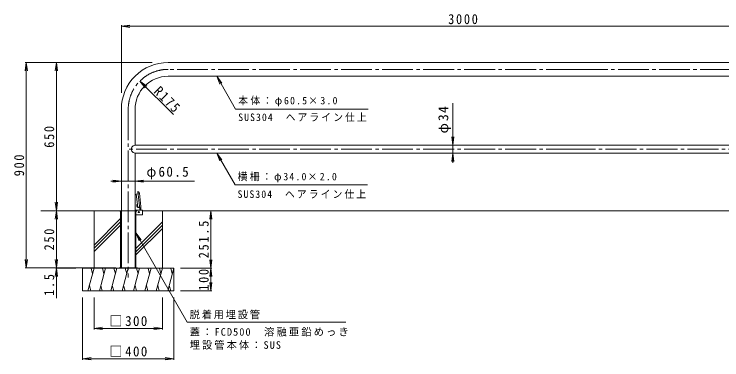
# Model space of a CAD drawing. Units: millimetres, scale not verified. Extents: x -2534 to 2761, y -2083 to 1590.
# Drawn here: x -2534 to 572, y 75 to 1590 of the extents above; entities that cross this region are included whole.
import ezdxf

# ---------------------------------------------------------------- set-up
doc = ezdxf.new("R2010")
doc.units = ezdxf.units.MM
doc.header["$LTSCALE"] = 15
doc.linetypes.add('CHAIN2', pattern=[12, 9, -1, 1, -1])
doc.linetypes.add('DASHED2', pattern=[3, 2, -1])
for name, color, linetype, lineweight in [('A-0_通り芯', 4, 'Continuous', 9), ('A-1_躯体', 7, 'Continuous', 9), ('A-2_仕上', 3, 'Continuous', 9), ('A-3_寸法', 3, 'DASHED2', 9), ('A-4_文字', 7, 'Continuous', 9), ('A-5_建具', 7, 'Continuous', 9), ('A-6_間仕切', 2, 'Continuous', 9), ('A-9_記号', 7, 'Continuous', 9), ('A-B_衛生陶器', 2, 'Continuous', 9), ('A-E_見え係り', 6, 'Continuous', 5)]:
    doc.layers.add(name, color=color, linetype=linetype, lineweight=lineweight)
doc.styles.add('ＭＳ ゴシック', font='')
doc.styles.get('ＭＳ ゴシック').set_extended_font_data('MS Gothic')

msp = doc.modelspace()

# ---------------------------------------------------------------- linework, layer by layer
at = {"layer": 'A-0_通り芯', "color": 7, "linetype": 'CHAIN2'}
for p, q in [((-63.19, 1348.16), (-1857.93, 1348.16)), ((-63.19, 1348.16), (731.56, 1348.16)), ((-2032.94, 1173.16), (-2032.94, 436.51)), ((-63.19, 998.41), (-2040.52, 998.42)), ((917.02, 998.41), (-63.19, 998.41))]:
    msp.add_line(p, q, dxfattribs=at)
at = {"layer": 'A-0_通り芯'}
for p, q in [((-1982.56, 737.21), (-1990.48, 812.61)), ((-1990.23, 812.82), (-1987.84, 812.17)), ((-1987.84, 812.17), (-1983.23, 805.83)), ((-1990.38, 803.3), (-1997.38, 801.67)), ((-1977.02, 746.72), (-1983.23, 805.83)), ((-1977.02, 746.72), (-1978.21, 743.64)), ((-2070.44, 728.42), (-2032.94, 728.42)), ((-2070.44, 728.42), (-2070.44, 726.92)), ((-2070.44, 728.42), (-2070.44, 726.92)), ((-2066.94, 726.92), (-2070.44, 726.92)), ((-2066.94, 726.92), (-2066.94, 478.42)), ((-1995.44, 728.42), (-2032.94, 728.42)), ((-1998.94, 726.92), (-1998.94, 478.42)), ((-1995.44, 726.92), (-1998.94, 726.92)), ((-1995.44, 728.42), (-1995.44, 726.92)), ((-1984.06, 743.15), (-1991.24, 743.29))]:
    msp.add_line(p, q, dxfattribs=at)
at = {"layer": 'A-0_通り芯', "linetype": 'DASHED2'}
for p, q in [((-2065.44, 726.92), (-2065.44, 478.42)), ((-2000.44, 726.92), (-2000.44, 478.42))]:
    msp.add_line(p, q, dxfattribs=at)
at = {"layer": 'A-0_通り芯'}
msp.add_lwpolyline([(-1997.38, 801.67), (-1992.58, 756.08), (-1992.58, 756.02)], dxfattribs=at)
at = {"layer": 'A-0_通り芯', "color": 7, "linetype": 'CHAIN2'}
msp.add_arc((-1857.94, 1173.16), 175, 89.99976, 180, dxfattribs=at)
at = {"layer": 'A-0_通り芯'}
for centre, radius, start, end in [((-1990.28, 812.63), 0.2, 74.79398, 186), ((-1990.61, 804.27), 1, 283.12502, 6), ((-1984.08, 742.15), 1, 6, 88.87498), ((-1982.36, 737.23), 0.2, 186, 297.20602)]:
    msp.add_arc(centre, radius, start, end, dxfattribs=at)
at = {"layer": 'A-0_通り芯', "linetype": 'DASHED2'}
for centre, start, end in [((-2066.94, 726.92), 0, 90), ((-1998.94, 726.92), 90, 180)]:
    msp.add_arc(centre, 1.5, start, end, dxfattribs=at)
at = {"layer": 'A-1_躯体', "color": 4}
for p, q in [((-1992.58, 756.02), (-1991.24, 743.29)), ((-1980.12, 738.66), (-1982.27, 737.05)), ((-1978.21, 743.64), (-1980.12, 738.66))]:
    msp.add_line(p, q, dxfattribs=at)
at = {"layer": 'A-1_躯体', "color": 3}
for p, q in [((-1971.69, 730.72), (-2002.69, 730.72)), ((-1970.19, 711.72), (-1970.19, 729.22)), ((-1971.69, 710.22), (-1998.94, 710.22))]:
    msp.add_line(p, q, dxfattribs=at)
at = {"layer": 'A-1_躯体'}
for p, q in [((-1992.94, 478.42), (-2072.94, 478.42)), ((-2072.94, 478.42), (-2072.94, 476.92)), ((-2045.44, 478.42), (-2045.44, 476.92)), ((-2020.44, 478.42), (-2020.44, 476.92)), ((-1992.94, 478.42), (-1992.94, 476.92))]:
    msp.add_line(p, q, dxfattribs=at)
at = {"layer": 'A-1_躯体', "color": 3}
for centre, start, end in [((-1971.69, 729.22), 0, 90), ((-1971.69, 711.72), 270, 0)]:
    msp.add_arc(centre, 1.5, start, end, dxfattribs=at)
at = {"layer": 'A-2_仕上'}
for p, q in [((-63.19, 1378.41), (-1857.93, 1378.42)), ((-63.19, 1378.41), (731.56, 1378.42)), ((-63.19, 1317.91), (-1857.93, 1317.91)), ((-63.19, 1317.91), (731.56, 1317.91)), ((-2063.19, 1173.16), (-2063.19, 478.42)), ((-2002.69, 1173.16), (-2002.69, 1015.42)), ((-63.19, 1015.41), (-2002.69, 1015.42)), ((-63.19, 1015.41), (876.31, 1015.42)), ((-2002.69, 981.42), (-63.19, 981.41)), ((-2002.69, 981.42), (-2002.69, 478.42)), ((876.31, 981.42), (-63.19, 981.41))]:
    msp.add_line(p, q, dxfattribs=at)
for centre, radius, start, end in [((-1857.94, 1173.16), 205.25, 89.99977, 180), ((-1857.94, 1173.16), 144.75, 89.9998, 180), ((-2002.69, 998.42), 17, 89.99959, 270)]:
    msp.add_arc(centre, radius, start, end, dxfattribs=at)
at = {"layer": 'A-3_寸法'}
for p, q in [((-2063.19, 728.42), (-2063.19, 478.42)), ((-2002.69, 728.42), (-2002.69, 478.42))]:
    msp.add_line(p, q, dxfattribs=at)
at = {"layer": 'A-4_文字'}
for p, q in [((-2063.19, 1536.82), (-2026.01, 1541.72)), ((-2063.19, 1541.32), (-2063.19, 1245.91)), ((-2063.19, 1536.82), (936.81, 1536.82)), ((-2063.19, 1536.82), (-2026.01, 1531.93)), ((-2480.41, 1378.42), (-2485.3, 1341.24)), ((-2484.91, 1378.42), (-1928.41, 1378.42)), ((-2480.41, 478.42), (-2480.41, 1378.42)), ((-2480.41, 1378.42), (-2475.51, 1341.24)), ((-2348.31, 1378.42), (-2353.2, 1341.24)), ((-2348.31, 478.42), (-2348.31, 1378.42)), ((-2348.31, 1378.42), (-2343.41, 1341.24)), ((-1644.81, 1317.91), (-1621.98, 1288.16)), ((-1644.81, 1317.91), (-1630.46, 1283.27)), ((-1981.68, 1296.91), (-1951.94, 1274.07)), ((-1981.68, 1296.91), (-1958.86, 1267.15)), ((-1834.96, 1150.1), (-1981.68, 1296.91)), ((-608.2, 1015.41), (-608.2, 1199.69)), ((-608.2, 1015.41), (-613.09, 1052.59)), ((-608.2, 1015.41), (-603.3, 1052.59)), ((-608.2, 1015.41), (-608.2, 981.41)), ((-1644.81, 981.42), (-1621.9, 951.73)), ((-1644.81, 981.42), (-1630.36, 946.81)), ((-608.2, 981.41), (-613.09, 944.23)), ((-608.2, 981.41), (-603.3, 944.23)), ((-608.2, 981.41), (-608.2, 938.39)), ((-2063.19, 858.35), (-2109.17, 858.35)), ((-2063.19, 858.35), (-2100.36, 863.25)), ((-2063.19, 858.35), (-2100.36, 853.46)), ((-2002.69, 858.35), (-2063.19, 858.35)), ((-2002.69, 858.35), (-1965.51, 863.25)), ((-2002.69, 858.35), (-1965.51, 853.46)), ((-2002.69, 858.35), (-1742.09, 858.35)), ((-2348.31, 728.42), (-2353.2, 765.59)), ((-2348.31, 728.42), (-2343.41, 765.59)), ((-2348.31, 728.42), (-2353.2, 691.24)), ((-2348.31, 728.42), (-2343.41, 691.24)), ((-1670.22, 728.42), (-1675.11, 691.24)), ((-1670.22, 728.42), (-1665.32, 691.24)), ((-1670.22, 476.92), (-1670.22, 728.42)), ((-1998.94, 631.27), (-1976.2, 601.45)), ((-1998.94, 631.27), (-1984.69, 596.58)), ((-2480.41, 478.42), (-2485.3, 515.59)), ((-2480.41, 478.42), (-2475.51, 515.59)), ((-2348.31, 478.42), (-2353.2, 515.59)), ((-2348.31, 478.42), (-2343.41, 515.59)), ((-1670.22, 476.92), (-1675.11, 514.09)), ((-1670.22, 476.92), (-1665.32, 514.09)), ((-2484.91, 478.42), (-2086.89, 478.42)), ((-2352.81, 476.92), (-2262.94, 476.92)), ((-2348.31, 476.92), (-2343.41, 439.74)), ((-2348.31, 476.92), (-2348.31, 346.16)), ((-1665.72, 476.92), (-1802.94, 476.92)), ((-1670.22, 476.92), (-1675.11, 439.74)), ((-1670.22, 376.92), (-1670.22, 476.92)), ((-1670.22, 476.92), (-1665.32, 439.74)), ((-1670.22, 376.92), (-1675.11, 414.09)), ((-1670.22, 376.92), (-1665.32, 414.09)), ((-1665.72, 376.92), (-1802.94, 376.92)), ((-2232.94, 75.65), (-2232.94, 348.42)), ((-2182.94, 208.71), (-2182.94, 348.42)), ((-1882.94, 208.71), (-1882.94, 348.42)), ((-1832.94, 75.65), (-1832.94, 348.42)), ((-2182.94, 213.21), (-2145.76, 218.1)), ((-1882.94, 213.21), (-1920.11, 218.1)), ((-2182.94, 213.21), (-1882.94, 213.21)), ((-2182.94, 213.21), (-2145.76, 208.31)), ((-1882.94, 213.21), (-1920.11, 208.31)), ((-2232.94, 80.15), (-2195.76, 85.05)), ((-2232.94, 80.15), (-1832.94, 80.15)), ((-2232.94, 80.15), (-2195.76, 75.26)), ((-1832.94, 80.15), (-1870.11, 85.05)), ((-1832.94, 80.15), (-1870.11, 75.26))]:
    msp.add_line(p, q, dxfattribs=at)
msp.add_lwpolyline([(-2348.31, 478.42), (-2348.31, 476.92), (-2353.2, 439.74)], dxfattribs=at)
at = {"layer": 'A-5_建具'}
for p, q in [((-1644.81, 1317.91), (-1561.82, 1174.17)), ((-1561.82, 1174.17), (-980.17, 1174.17)), ((-1644.81, 981.42), (-1563.49, 841.46)), ((-1563.49, 841.46), (-983.02, 841.46)), ((-1998.94, 631.27), (-1774.89, 240.43)), ((-1077.79, 240.43), (-1774.89, 240.43))]:
    msp.add_line(p, q, dxfattribs=at)
at = {"layer": 'A-6_間仕切'}
for p, q in [((-1994.68, 753.03), (-1995.39, 752.16)), ((-1995.39, 752.16), (-1994.2, 752.28)), ((-1994.93, 747.78), (-1995.39, 752.16)), ((-1994.93, 747.78), (-1993.74, 747.91)), ((-1994.05, 747.07), (-1994.93, 747.78)), ((-1994.68, 753.03), (-1994.28, 753.08)), ((-1994.05, 747.07), (-1993.65, 747.11)), ((-1977.05, 730.72), (-1978.36, 743.23))]:
    msp.add_line(p, q, dxfattribs=at)
at = {"layer": 'A-9_記号'}
for p, q in [((-1981.87, 730.72), (-1982.56, 737.21)), ((-1978.66, 730.72), (-1979.63, 739.94))]:
    msp.add_line(p, q, dxfattribs=at)
at = {"layer": 'A-B_衛生陶器'}
for p, q in [((-1994.49, 755.07), (-1994.14, 755.86)), ((-1994.49, 755.07), (-1993.44, 745.12)), ((-1994.14, 755.86), (-1992.58, 756.02)), ((-1993.44, 745.12), (-1992.93, 744.42)), ((-1992.93, 744.42), (-1991.38, 744.58))]:
    msp.add_line(p, q, dxfattribs=at)
at = {"layer": 'A-E_見え係り'}
for p, q in [((-2070.44, 728.42), (-2415.84, 728.42)), ((-2182.94, 476.92), (-2182.94, 728.42)), ((-1970.19, 728.42), (843.81, 728.42)), ((-1882.94, 476.92), (-1882.94, 728.42)), ((-2066.94, 694.22), (-2182.94, 578.22)), ((-2066.94, 680.08), (-2182.94, 564.08)), ((-2066.94, 665.94), (-2182.94, 549.94)), ((-1882.94, 679.34), (-1998.94, 563.34)), ((-1882.94, 665.2), (-1998.94, 549.2)), ((-1882.94, 651.06), (-1998.94, 535.06)), ((-2232.94, 476.92), (-1832.94, 476.92)), ((-2232.94, 376.92), (-2232.94, 476.92)), ((-2182.94, 476.92), (-2209.73, 376.92)), ((-2195.98, 476.92), (-2189.46, 452.57)), ((-2132.94, 476.92), (-2159.73, 376.92)), ((-2145.98, 476.92), (-2139.46, 452.57)), ((-2082.94, 476.92), (-2109.73, 376.92)), ((-2095.98, 476.92), (-2089.46, 452.57)), ((-2032.94, 476.92), (-2059.73, 376.92)), ((-2045.98, 476.92), (-2039.46, 452.57)), ((-1982.94, 476.92), (-2009.73, 376.92)), ((-1995.98, 476.92), (-1989.46, 452.57)), ((-1932.94, 476.92), (-1959.73, 376.92)), ((-1945.98, 476.92), (-1939.46, 452.57)), ((-1882.94, 476.92), (-1909.73, 376.92)), ((-1895.98, 476.92), (-1889.46, 452.57)), ((-1832.94, 476.92), (-1859.73, 376.92)), ((-1845.98, 476.92), (-1839.46, 452.57)), ((-1832.94, 376.92), (-1832.94, 476.92)), ((-2232.94, 376.92), (-1832.94, 376.92)), ((-2196.68, 376.92), (-2203.21, 401.27)), ((-2146.68, 376.92), (-2153.21, 401.27)), ((-2096.68, 376.92), (-2103.21, 401.27)), ((-2046.68, 376.92), (-2053.21, 401.27)), ((-1996.68, 376.92), (-2003.21, 401.27)), ((-1946.68, 376.92), (-1953.21, 401.27)), ((-1896.68, 376.92), (-1903.21, 401.27)), ((-1846.68, 376.92), (-1853.21, 401.27))]:
    msp.add_line(p, q, dxfattribs=at)
at = {"layer": 'A-E_見え係り', "color": 4, "lineweight": 9}
msp.add_circle((-1986.59, 722.92), 2.5, dxfattribs=at)

# ---------------------------------------------------------------- texts
at = {"layer": 'A-4_文字', "color": 2, "char_height": 43.99, "attachment_point": 7, "style": 'ＭＳ ゴシック'}
for s, insert in [('\\T1.28;\\W0.9;3000', (-628.81, 1545.82)), ('\\T1.22;\\W0.95;φ60.5', (-1952.87, 865.84)), ('\\T1.21;\\W0.95;□300', (-2115.44, 222.21)), ('\\T1.21;\\W0.95;□400', (-2115.44, 89.15))]:
    msp.add_mtext(s, dxfattribs=dict(at, insert=insert))
for s, insert, rotation in [('\\T1.28;\\W0.9;R175', (-1924.63, 1247.28), 315), ('\\T1.19;φ34', (-616.48, 1067.28), 90), ('\\T1.27;\\W0.9;650', (-2357.31, 1004.67), 90), ('\\T1.27;\\W0.9;900', (-2489.41, 879.67), 90), ('\\T1.28;\\W0.9;251.5', (-1679.22, 520.17), 90), ('\\T1.27;\\W0.9;250', (-2357.31, 554.67), 90), ('\\T1.27;\\W0.9;100', (-1679.22, 378.17), 90), ('\\T1.27;\\W0.9;1.5', (-2357.31, 355.87), 90)]:
    msp.add_mtext(s, dxfattribs=dict(at, insert=insert, rotation=rotation))
at = {"layer": 'A-5_建具', "char_height": 32.99, "attachment_point": 7, "style": 'ＭＳ ゴシック'}
for s, insert in [('\\T1.25;\\W0.95;本体：φ60.5×3.0', (-1550.17, 1185.89)), ('\\T1.22;\\W0.95;SUS304\u3000ヘアライン仕上', (-1550.17, 1118.07)), ('\\T1.25;\\W0.95;横柵：φ34.0×2.0', (-1553.02, 852.87)), ('\\T1.22;\\W0.95;SUS304\u3000ヘアライン仕上', (-1553.02, 781.1)), ('\\T1.17;脱着用埋設管', (-1763.11, 253.1)), ('\\T1.21;蓋：FCD500\u3000溶融亜鉛めっき', (-1763.11, 177.3)), ('\\T1.2;埋設管本体：SUS', (-1763.11, 119.88))]:
    msp.add_mtext(s, dxfattribs=dict(at, insert=insert))

doc.saveas('drawing.dxf')
